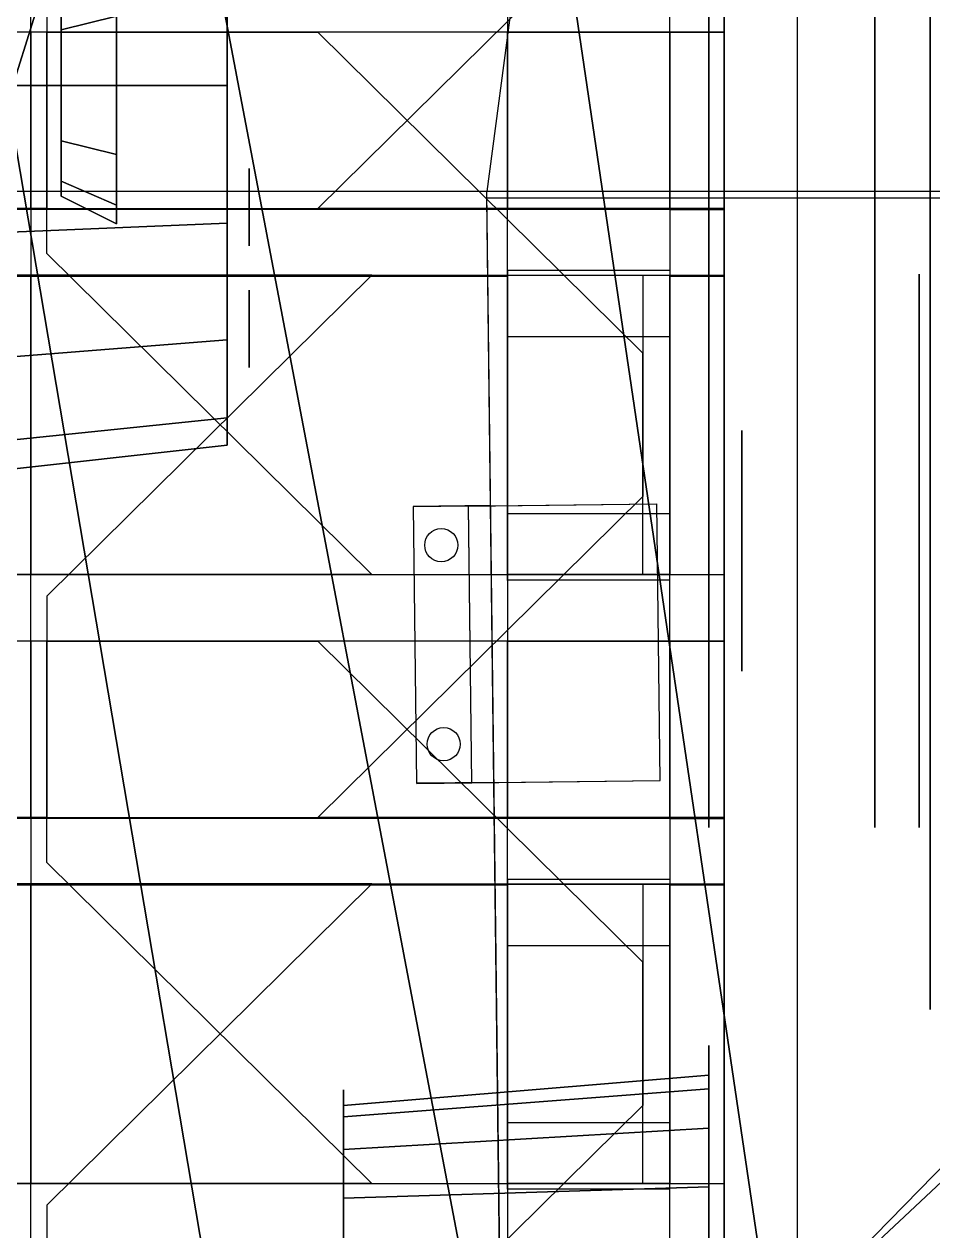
# Model space of a CAD drawing. Extents: x -54 to 215, y -235 to 116.
# Drawn here: x 93.07 to 101.28, y -52.04 to -41.14 of the extents above; entities that cross this region are included whole.
import ezdxf

# ---------------------------------------------------------------- set-up
doc = ezdxf.new("R2010")
doc.units = 0
doc.layers.get('0').update_dxf_attribs({"linetype": 'CONTINUOUS'})
for name, color, linetype in [('A', 7, 'CONTINUOUS'), ('G', 7, 'CONTINUOUS'), ('H', 7, 'CONTINUOUS')]:
    doc.layers.add(name, color=color, linetype=linetype)

# ---------------------------------------------------------------- blocks, each defined once
blk = doc.blocks.new('C')
at = {"color": 0}
for p, q in [((0.2, 2.5, 0.2), (-1.5, 2.5, 0.2)), ((0, 2.5), (-1.5, 2.5)), ((-1.5, 2.5), (-1.5, 0)), ((0, 2.5, -0.3), (0.7, 2.5, -0.3)), ((0, 2.5, -0.3), (0, 2.5)), ((0.2, 2.5, 0.2), (0.2, 0, 0.2)), ((0.7, 2.5, -0.1), (0.2, 2.5, -0.1)), ((0.2, 2.5, -0.1), (0.2, 2.5, 0.2)), ((0.2, 2.5, -0.1), (0.2, 0, -0.1)), ((0.7, 0, -0.3), (0.7, 2.5, -0.3)), ((0.2, 0, 0.2), (-1.5, 0, 0.2)), ((0, 0), (-1.5, 0)), ((0, 0, -0.3), (0, 0)), ((0, 0, -0.3), (0.7, 0, -0.3)), ((0.2, 0, -0.1), (0.2, 0, 0.2)), ((0.7, 0, -0.1), (0.2, 0, -0.1))]:
    blk.add_line(p, q, dxfattribs=at)
for centre in [(0.45, 2.149, -0.1), (0.45, 0.351, -0.1)]:
    blk.add_circle(centre, 0.15, dxfattribs=at)
at = {"color": 0, "invisible_edges": 15}
for points in [[(-1.5, 2.5, 0.2), (0.2, 2.5, 0.2), (0, 2.5), (-1.5, 2.5)], [(0.2, 2.5, 0.2), (-1.5, 2.5, 0.2), (-1.5, 0, 0.2), (0.2, 0, 0.2)], [(0.7, 2.5, -0.1), (0.7, 2.5, -0.3), (0, 2.5, -0.3), (0.2, 2.5, -0.1)], [(0, 2.5, -0.3), (0.2, 2.5, -0.1), (0.2, 2.5, 0.2), (0, 2.5)], [(0.2, 2.5, -0.1), (0.7, 2.5, -0.1), (0.7, 0, -0.1), (0.2, 0, -0.1)], [(0.2, 2.5, 0.2), (0.2, 2.5, -0.1), (0.2, 0, -0.1), (0.2, 0, 0.2)], [(-1.5, 0, 0.2), (0.2, 0, 0.2), (0, 0), (-1.5, 0)], [(0.7, 0, -0.1), (0.7, 0, -0.3), (0, 0, -0.3), (0.2, 0, -0.1)], [(0, 0, -0.3), (0.2, 0, -0.1), (0.2, 0, 0.2), (0, 0)]]:
    blk.add_3dface(points, dxfattribs=at)
blk = doc.blocks.new('M-1-01')
at = {"color": 0, "extrusion": (0, -0.199309, 0.979937)}
blk.add_line((-63.425, -47.037, 7.453), (-64.687, -56.64, 5.5), dxfattribs=at)
at = {"color": 0, "const_width": 5.5}
blk.add_lwpolyline([(-63.383, -98.64, 1), (2.117, -98.64, 1)], format="xyb", close=True, dxfattribs=at)
at = {"color": 0}
blk.add_arc((-30.633, -98.64, 6), 35.5, 0, 180, dxfattribs=at)
at = {"color": 0, "invisible_edges": 15}
for points in [[(-50.187, -47.038, 7.759), (-63.425, -47.037, 7.753), (-64.687, -56.7, 5.794), (-50.187, -56.7, 5.794)], [(-64.687, -56.64, 5.5), (-80.633, -56.64, 5.5), (-80.633, -62.94, 5.5), (-64.613, -62.747, 5.501)], [(-64.387, -81.572, 5.504), (-64.387, -81.572, 5.794), (-64.687, -56.7, 5.794), (-64.687, -56.64, 5.5)], [(-64.687, -56.7, 5.794), (-50.187, -56.7, 5.794), (-50.187, -67.82, 5.794), (-64.551, -67.993, 5.794)], [(-64.613, -62.747, 5.501), (-66.133, -62.94, 5.5), (-80.633, -62.94, 5.5)], [(-66.133, -62.94, 5.5), (-64.613, -62.747, 5.501), (-64.387, -81.572, 5.504), (-66.133, -81.572, 5.5)], [(-80.633, -98.64, 5.5), (-66.133, -98.64, 5.5), (-66.133, -62.94, 5.5), (-80.633, -62.94, 5.5)]]:
    blk.add_3dface(points, dxfattribs=at)
at = {"layer": 'A', "color": 0}
for p, q in [((-22.133, -56.64, 5.5), (-80.633, -56.64, 5.5)), ((-64.387, -81.572, 5.504), (-64.687, -56.64, 5.5)), ((-64.387, -81.572, 5.794), (-64.687, -56.7, 5.794))]:
    blk.add_line(p, q, dxfattribs=at)
at = {"layer": 'A', "color": 0, "extrusion": (0, -0.199309, 0.979937)}
blk.add_line((-50.187, -56.7, 5.794), (-64.687, -56.7, 5.794), dxfattribs=at)
at = {"layer": 'A', "color": 0, "invisible_edges": 15}
blk.add_3dface([(-80.633, -56.64, 5.5), (-22.133, -56.64, 5.5), (-22.133, -42.921, 8.29), (-80.633, -42.921, 8.29)], dxfattribs=at)
at = {"layer": 'A', "color": 0, "rotation": 180.691038976065}
blk.add_blockref('C', (-64.653, -59.479, 5.794), dxfattribs=at)
at = {"layer": 'A', "color": 0}
mesh = blk.add_polymesh((2, 30), dxfattribs=at)
for k, corner in enumerate([(4.867, -98.64), (4.659, -94.802), (4.037, -91.009), (3.008, -87.305), (1.586, -83.734), (-0.215, -80.338), (-2.372, -77.156), (-4.86, -74.227), (-7.651, -71.583), (-10.711, -69.257), (-14.005, -67.275), (-17.493, -65.661), (-21.136, -64.434), (-24.89, -63.608), (-28.711, -63.192), (-32.555, -63.192), (-36.376, -63.608), (-40.13, -64.434), (-43.773, -65.661), (-47.262, -67.275), (-50.555, -69.257), (-53.615, -71.583), (-56.406, -74.227), (-58.895, -77.156), (-61.052, -80.338), (-62.852, -83.734), (-64.275, -87.305), (-65.303, -91.009), (-65.925, -94.802), (-66.133, -98.64), (4.867, -98.64), (4.659, -94.802), (4.037, -91.009), (3.008, -87.305), (1.586, -83.734), (-0.215, -80.338), (-2.372, -77.156), (-4.86, -74.227), (-7.651, -71.583), (-10.711, -69.257), (-14.005, -67.275), (-17.493, -65.661), (-21.136, -64.434), (-24.89, -63.608), (-28.711, -63.192), (-32.555, -63.192), (-36.376, -63.608), (-40.13, -64.434), (-43.773, -65.661), (-47.262, -67.275), (-50.555, -69.257), (-53.615, -71.583), (-56.406, -74.227), (-58.895, -77.156), (-61.052, -80.338), (-62.852, -83.734), (-64.275, -87.305), (-65.303, -91.009), (-65.925, -94.802), (-66.133, -98.64)]):
    mesh.set_mesh_vertex(divmod(k, 30), corner)
blk = doc.blocks.new('M-1-07')
at = {"color": 0, "invisible_edges": 15}
blk.add_3dface([(-24, 66, 24), (-24, 8.524, 25.658), (-31.25, 4, 23.5), (-31.25, 67.5, 23.5)], dxfattribs=at)
at = {"layer": 'A', "color": 0}
blk.add_line((-31.25, 67.5, 23.5), (-31.25, 4, 23.5), dxfattribs=at)
at = {"layer": 'A', "color": 0, "invisible_edges": 15}
blk.add_3dface([(-31.25, 4, 23.5), (-46.75, 15, 1), (-40.25, 67, 8), (-31.25, 67.5, 23.5)], dxfattribs=at)
at = {"layer": 'A', "color": 0}
mesh = blk.add_polymesh((13, 3), dxfattribs=at)
for k, corner in enumerate([(-25.5, 65.5), (-26, 50.892), (-26.5, 36.285), (-31.073, 66.067), (-30.082, 50.064), (-29.09, 34.062), (-36.646, 66.634), (-34.061, 49.128), (-31.476, 31.622), (-40.496, 65.036), (-37.067, 47.009), (-33.639, 28.983), (-41.19, 59.476), (-38.377, 42.821), (-35.563, 26.166), (-41.885, 53.917), (-39.559, 38.554), (-37.232, 23.192), (-42.58, 48.357), (-40.608, 34.221), (-38.635, 20.084), (-43.275, 42.798), (-41.518, 29.832), (-39.76, 16.866), (-43.97, 37.238), (-42.285, 25.4), (-40.599, 13.562), (-44.665, 31.679), (-42.906, 20.938), (-41.146, 10.198), (-45.36, 26.119), (-43.378, 16.459), (-41.396, 6.799), (-46.055, 20.56), (-43.701, 11.975), (-41.347, 3.391), (-46.75, 15), (-43.875, 7.5), (-41, 0)]):
    mesh.set_mesh_vertex(divmod(k, 3), corner)
mesh = blk.add_polymesh((2, 11), dxfattribs=at)
for k, corner in enumerate([(41, 0), (38.993, 12.67), (33.17, 24.099), (24.099, 33.17), (12.67, 38.993), (0, 41), (-12.67, 38.993), (-24.099, 33.17), (-33.17, 24.099), (-38.993, 12.67), (-41, 0), (30, 0), (28.532, 9.271), (24.271, 17.634), (17.634, 24.271), (9.271, 28.532), (0, 30), (-9.271, 28.532), (-17.634, 24.271), (-24.271, 17.634), (-28.532, 9.271), (-30, 0)]):
    mesh.set_mesh_vertex(divmod(k, 11), corner)
mesh = blk.add_polymesh((2, 7), dxfattribs=at)
for k, corner in enumerate([(-26.5, 36.285), (-31.476, 31.622), (-35.563, 26.166), (-38.635, 20.084), (-40.599, 13.562), (-41.396, 6.799), (-41, 0), (-26.5, 31.285), (-30.733, 27.138), (-34.325, 22.424), (-37.199, 17.241), (-39.296, 11.698), (-40.572, 5.911), (-41, 0)]):
    mesh.set_mesh_vertex(divmod(k, 7), corner)
blk = doc.blocks.new('M-1-052')
at = {"color": 0, "extrusion": (-1, 0, -1.60787e-16)}
for p, q in [((0, 14.6, 1.9), (0, 1.625, 1.9)), ((0, 14.6, -1.9), (0, 1.625, -1.9)), ((0, 7.6, 1), (0, 12.984, 1)), ((0, 7.6, -1), (0, 12.984, -1)), ((0, 7.4, -0.8), (0, 7.4, 0.8))]:
    blk.add_line(p, q, dxfattribs=at)
at = {"color": 0, "extrusion": (-1, 0, -1.60787e-16), "const_width": 1.3}
blk.add_lwpolyline([(-1.85, 0, 1), (1.85, 0, 1)], format="xyb", close=True, dxfattribs=at)
at = {"color": 0, "extrusion": (-1, 0, -1.60787e-16)}
blk.add_lwpolyline([(-1.2, 0, 1), (1.2, 0, 1)], format="xyb", close=True, dxfattribs=at)
blk.add_lwpolyline([(-0.52, -0.3), (0, -0.6), (0.52, -0.3), (0.52, 0.3), (0, 0.6), (-0.52, 0.3)], close=True, dxfattribs=at)
blk.add_circle((0, 0, 1.5), 2.5, dxfattribs=at)
for centre, radius, start, end in [((-14.6, 0), 1.9, 90, 270), ((-14.6, 0), 1.9, 31.7569, 90), ((-14.6, 0), 1.9, 270, 328.2431), ((-14.6, 0), 1.9, 328.2431, 31.7569), ((-7.6, -0.8), 0.2, 270, 360), ((-7.6, 0.8), 0.2, 0, 90), ((0, 0), 2.5, 229.4642, 130.5358)]:
    blk.add_arc(centre, radius, start, end, dxfattribs=at)
at = {"color": 0, "invisible_edges": 15}
for points in [[(-0.1, 0, 0.6), (-0.1, 0, -0.6), (-0.1, 0.52, -0.3), (-0.1, 0.52, 0.3)], [(-0.1, 0, 0.6), (-0.1, 0, -0.6), (-0.1, -0.52, -0.3), (-0.1, -0.52, 0.3)]]:
    blk.add_3dface(points, dxfattribs=at)
at = {"layer": 'A', "color": 0, "extrusion": (-1, 0, -1.60787e-16), "const_width": 0.1}
blk.add_lwpolyline([(-16.45, 0, 1), (-12.75, 0, 1)], format="xyb", close=True, dxfattribs=at)
at = {"layer": 'A', "color": 0, "extrusion": (-1, 0, -1.60787e-16)}
blk.add_circle((-14.6, 0, -3.3), 1.5, dxfattribs=at)
at = {"color": 0}
mesh = blk.add_polymesh((2, 7), dxfattribs=at)
for k, corner in enumerate([(-0.3, 0.52), (-0.3, 0.52), (-0.3, 0.52), (-0.3, 0.52), (-0.3, 0.52), (-0.3, 0.52), (-0.3, 0.52), (-0.3, 1.039), (-0.3, 1.128), (-0.3, 1.182), (-0.3, 1.2), (-0.3, 1.182), (-0.3, 1.128), (-0.3, 1.039)]):
    mesh.set_mesh_vertex(divmod(k, 7), corner)
mesh = blk.add_polymesh((2, 7), dxfattribs=at)
for k, corner in enumerate([(-0.3, 0.52), (-0.3, 0.433), (-0.3, 0.346), (-0.3, 0.26), (-0.3, 0.173), (-0.3, 0.087), (-0.3, 0), (-0.3, 1.039), (-0.3, 0.919), (-0.3, 0.771), (-0.3, 0.6), (-0.3, 0.41), (-0.3, 0.208), (-0.3, 0)]):
    mesh.set_mesh_vertex(divmod(k, 7), corner)
mesh = blk.add_polymesh((2, 7), dxfattribs=at)
for k, corner in enumerate([(-0.3, 0), (-0.3, 0.087), (-0.3, 0.173), (-0.3, 0.26), (-0.3, 0.346), (-0.3, 0.433), (-0.3, 0.52), (-0.3, 0), (-0.3, 0.208), (-0.3, 0.41), (-0.3, 0.6), (-0.3, 0.771), (-0.3, 0.919), (-0.3, 1.039)]):
    mesh.set_mesh_vertex(divmod(k, 7), corner)
mesh = blk.add_polymesh((2, 7), dxfattribs=at)
for k, corner in enumerate([(-0.3, 0), (-0.3, -0.087), (-0.3, -0.173), (-0.3, -0.26), (-0.3, -0.346), (-0.3, -0.433), (-0.3, -0.52), (-0.3, 0), (-0.3, -0.208), (-0.3, -0.41), (-0.3, -0.6), (-0.3, -0.771), (-0.3, -0.919), (-0.3, -1.039)]):
    mesh.set_mesh_vertex(divmod(k, 7), corner)
mesh = blk.add_polymesh((2, 7), dxfattribs=at)
for k, corner in enumerate([(-0.3, -0.52), (-0.3, -0.433), (-0.3, -0.346), (-0.3, -0.26), (-0.3, -0.173), (-0.3, -0.087), (-0.3, 0), (-0.3, -1.039), (-0.3, -0.919), (-0.3, -0.771), (-0.3, -0.6), (-0.3, -0.41), (-0.3, -0.208), (-0.3, 0)]):
    mesh.set_mesh_vertex(divmod(k, 7), corner)
mesh = blk.add_polymesh((2, 7), dxfattribs=at)
for k, corner in enumerate([(-0.3, -0.52), (-0.3, -0.52), (-0.3, -0.52), (-0.3, -0.52), (-0.3, -0.52), (-0.3, -0.52), (-0.3, -0.52), (-0.3, -1.039), (-0.3, -1.128), (-0.3, -1.182), (-0.3, -1.2), (-0.3, -1.182), (-0.3, -1.128), (-0.3, -1.039)]):
    mesh.set_mesh_vertex(divmod(k, 7), corner)
at = {"layer": 'A', "color": 0}
mesh = blk.add_polymesh((2, 16), dxfattribs=dict(at, n_close=True))
for k, corner in enumerate([(3.3, 13.1), (3.3, 13.214), (3.3, 13.539), (3.3, 14.026), (3.3, 14.6), (3.3, 15.174), (3.3, 15.661), (3.3, 15.986), (3.3, 16.1), (3.3, 15.986), (3.3, 15.661), (3.3, 15.174), (3.3, 14.6), (3.3, 14.026), (3.3, 13.539), (3.3, 13.214), (0, 12.8), (0, 12.937), (0, 13.327), (0, 13.911), (0, 14.6), (0, 15.289), (0, 15.873), (0, 16.263), (0, 16.4), (0, 16.263), (0, 15.873), (0, 15.289), (0, 14.6), (0, 13.911), (0, 13.327), (0, 12.937)]):
    mesh.set_mesh_vertex(divmod(k, 16), corner)
mesh = blk.add_polymesh((2, 4), dxfattribs=at)
for k, corner in enumerate([(-1.5, 12.984), (-1.5, 13.409), (-1.5, 13.968), (-1.5, 14.6), (-1.5, 7.6), (-1.5, 7.6), (-1.5, 7.6), (-1.5, 7.6)]):
    mesh.set_mesh_vertex(divmod(k, 4), corner)
mesh = blk.add_polymesh((2, 4), dxfattribs=at)
for k, corner in enumerate([(-1.5, 12.984), (-1.5, 13.409), (-1.5, 13.968), (-1.5, 14.6), (-1.5, 7.6), (-1.5, 7.6), (-1.5, 7.6), (-1.5, 7.6)]):
    mesh.set_mesh_vertex(divmod(k, 4), corner)
mesh = blk.add_polymesh((2, 4), dxfattribs=at)
for k, corner in enumerate([(0, 12.984), (0, 13.409), (0, 13.968), (0, 14.6), (0, 7.6), (0, 7.6), (0, 7.6), (0, 7.6)]):
    mesh.set_mesh_vertex(divmod(k, 4), corner)
mesh = blk.add_polymesh((2, 4), dxfattribs=at)
for k, corner in enumerate([(0, 12.984), (0, 13.409), (0, 13.968), (0, 14.6), (0, 7.6), (0, 7.6), (0, 7.6), (0, 7.6)]):
    mesh.set_mesh_vertex(divmod(k, 4), corner)
mesh = blk.add_polymesh((2, 19), dxfattribs=at)
for k, corner in enumerate([(-1.5, 7.6), (-1.5, 7.6), (-1.5, 7.6), (-1.5, 7.6), (-1.5, 7.6), (-1.5, 7.422), (-1.5, 7.4), (-1.5, 7.4), (-1.5, 7.4), (-1.5, 7.4), (-1.5, 7.4), (-1.5, 7.4), (-1.5, 7.4), (-1.5, 7.422), (-1.5, 7.6), (-1.5, 7.6), (-1.5, 7.6), (-1.5, 7.6), (-1.5, 7.6), (-1.5, 1.625), (-1.5, 1.799), (-1.5, 1.957), (-1.5, 2.097), (-1.5, 2.218), (-1.5, 2.318), (-1.5, 2.397), (-1.5, 2.454), (-1.5, 2.489), (-1.5, 2.5), (-1.5, 2.489), (-1.5, 2.454), (-1.5, 2.397), (-1.5, 2.318), (-1.5, 2.218), (-1.5, 2.097), (-1.5, 1.957), (-1.5, 1.799), (-1.5, 1.625)]):
    mesh.set_mesh_vertex(divmod(k, 19), corner)
mesh = blk.add_polymesh((2, 19), dxfattribs=at)
for k, corner in enumerate([(0, 7.6), (0, 7.6), (0, 7.6), (0, 7.6), (0, 7.6), (0, 7.422), (0, 7.4), (0, 7.4), (0, 7.4), (0, 7.4), (0, 7.4), (0, 7.4), (0, 7.4), (0, 7.422), (0, 7.6), (0, 7.6), (0, 7.6), (0, 7.6), (0, 7.6), (0, 1.625), (0, 1.799), (0, 1.957), (0, 2.097), (0, 2.218), (0, 2.318), (0, 2.397), (0, 2.454), (0, 2.489), (0, 2.5), (0, 2.489), (0, 2.454), (0, 2.397), (0, 2.318), (0, 2.218), (0, 2.097), (0, 1.957), (0, 1.799), (0, 1.625)]):
    mesh.set_mesh_vertex(divmod(k, 19), corner)
blk = doc.blocks.new('M-1-06')
at = {"color": 0}
for p, q in [((-7.98, 7.464), (-4.23, 7.464)), ((-7.48, 7.464, 1.4), (-7.98, 7.464, 1.4)), ((-7.98, 2.564, 1.4), (-7.98, 7.464, 1.4)), ((-7.98, 7.464, 1.4), (-7.98, 7.464)), ((-7.98, 2.564), (-7.98, 7.464)), ((-7.48, 7.464, 0.7), (-7.48, 2.564, 0.7)), ((-5.98, 7.464, 0.7), (-7.48, 7.464, 0.7)), ((-7.23, 4.564), (-4.23, 7.464)), ((-5.98, 2.564, 0.7), (-5.98, 7.464, 0.7)), ((-5.98, 7.464, 1.4), (5.02, 7.464, 1.4)), ((-1.73, 7.464), (-4.23, 7.464)), ((-1.73, 5.464), (-1.73, 7.464)), ((-1.73, 7.464), (-0.83, 7.464)), ((-1.58, 7.464, 1.4), (-1.58, 2.564, 1.4)), ((-4.73, 2.564), (-1.73, 5.464)), ((-5.98, 5.314, 0.7), (-7.48, 5.314, 0.7)), ((-7.48, 5.314, 1.2), (-7.48, 4.714, 1.2)), ((-5.98, 5.314, 1.2), (-5.98, 4.714, 1.2)), ((-5.98, 4.714, 0.7), (-7.48, 4.714, 0.7)), ((-7.23, 2.564), (-7.23, 4.564)), ((-7.23, 2.564), (-7.98, 2.564)), ((-7.48, 2.564, 1.4), (-7.98, 2.564, 1.4)), ((-7.98, 2.564), (-7.98, 2.564, 1.4)), ((-7.48, 2.564, 0.7), (-5.98, 2.564, 0.7)), ((-4.73, 2.564), (-7.23, 2.564)), ((5.02, 2.564, 1.4), (-5.98, 2.564, 1.4)), ((-4.73, 2.564), (-0.83, 2.564))]:
    blk.add_line(p, q, dxfattribs=at)
at = {"color": 0, "extrusion": (-1, 1.22406e-16, -1.83664e-16)}
for centre in [(-6.764, 0.7, 7.98), (-3.264, 0.7, 7.98)]:
    blk.add_circle(centre, 0.65, dxfattribs=at)
at = {"color": 0, "extrusion": (-1, -1.22406e-16, -1.83664e-16)}
blk.add_arc((-7.464, 0.7, 7.98), 0.3, 90, 270, dxfattribs=at)
at = {"color": 0, "extrusion": (-1, 1.22406e-16, -1.83664e-16)}
for centre, radius, start, end in [((-6.764, 0.7, 5.98), 0.65, 0, 180), ((-3.264, 0.7, 5.98), 0.65, 0, 180), ((-2.564, 0.7, 7.98), 0.3, 270, 90)]:
    blk.add_arc(centre, radius, start, end, dxfattribs=at)
at = {"color": 0}
for points, invisible_edges in [([(-1.03, 7.464), (-7.98, 7.464), (-7.98, 2.564), (-1.03, 2.564)], 15), ([(-7.98, 7.464, 0.7), (-7.98, 7.464), (-0.83, 7.464), (-0.83, 7.464, 0.7)], 15), ([(-7.98, 2.564), (-7.98, 2.564, 1.4), (-7.98, 7.464, 1.4), (-7.98, 7.464)], 13), ([(-7.98, 7.464, 0.7), (-7.98, 7.464, 1.4), (-7.48, 7.464, 1.4), (-7.48, 7.464, 0.7)], 15), ([(-7.48, 7.464, 1.4), (-7.48, 2.564, 1.4), (-7.98, 2.564, 1.4), (-7.98, 7.464, 1.4)], 15), ([(-0.83, 7.464, 0.7), (-0.83, 7.464), (-7.98, 7.464), (-7.98, 7.464, 0.7)], 15), ([(-7.48, 2.564, 0.7), (-5.98, 2.564, 0.7), (-5.98, 7.464, 0.7), (-7.48, 7.464, 0.7)], 15), ([(-7.23, 2.564, -0.6), (-4.73, 2.564, -0.6), (-4.23, 7.464, -0.6), (-7.23, 4.564, -0.6)], 15), ([(5.02, 7.464, 0.7), (5.02, 7.464, 1.4), (-5.98, 7.464, 1.4), (-5.98, 7.464, 0.7)], 15), ([(5.02, 7.464, 1.4), (5.02, 2.564, 1.4), (-5.98, 2.564, 1.4), (-5.98, 7.464, 1.4)], 15), ([(-1.73, 7.464, -0.6), (-4.23, 7.464, -0.6), (-4.73, 2.564, -0.6), (-1.73, 5.464, -0.6)], 15), ([(-5.98, 5.314, 1.2), (-5.98, 4.714, 1.2), (-7.48, 4.714, 1.2), (-7.48, 5.314, 1.2)], 15), ([(-7.98, 2.564, 0.7), (-7.98, 2.564), (-0.83, 2.564), (-0.83, 2.564, 0.7)], 15), ([(-7.98, 2.564, 0.7), (-7.98, 2.564, 1.4), (-7.48, 2.564, 1.4), (-7.48, 2.564, 0.7)], 15), ([(-0.83, 2.564, 0.7), (-0.83, 2.564), (-7.98, 2.564), (-7.98, 2.564, 0.7)], 15), ([(5.02, 2.564, 0.7), (5.02, 2.564, 1.4), (-5.98, 2.564, 1.4), (-5.98, 2.564, 0.7)], 15)]:
    blk.add_3dface(points, dxfattribs=dict(at, invisible_edges=invisible_edges))
mesh = blk.add_polymesh((2, 7), dxfattribs=at)
for k, corner in enumerate([(-7.98, 7.464), (-7.98, 7.464), (-7.98, 7.464), (-7.98, 7.464), (-7.98, 7.464), (-7.98, 7.464), (-7.98, 7.464), (-7.98, 7.464), (-7.98, 7.614), (-7.98, 7.724), (-7.98, 7.764), (-7.98, 7.724), (-7.98, 7.614), (-7.98, 7.464)]):
    mesh.set_mesh_vertex(divmod(k, 7), corner)
mesh = blk.add_polymesh((2, 7), dxfattribs=at)
for k, corner in enumerate([(-7.98, 2.564), (-7.98, 2.564), (-7.98, 2.564), (-7.98, 2.564), (-7.98, 2.564), (-7.98, 2.564), (-7.98, 2.564), (-7.98, 2.564), (-7.98, 2.414), (-7.98, 2.305), (-7.98, 2.264), (-7.98, 2.305), (-7.98, 2.414), (-7.98, 2.564)]):
    mesh.set_mesh_vertex(divmod(k, 7), corner)
blk = doc.blocks.new('M-1-061')
at = {"color": 0, "extrusion": (3.21571e-16, -0.006109, -0.999981), "rotation": 180}
for p in [(-59.66, 152.483, -3.233), (-59.66, 146.983, -3.233), (-59.66, 141.483, -3.233)]:
    blk.add_blockref('M-1-06', p, dxfattribs=at)
at = {"color": 0}
for p in [(59.66, 139.166, -36.27), (59.66, 133.666, -36.27), (59.66, 128.166, -36.27)]:
    blk.add_blockref('M-1-06', p, dxfattribs=at)
blk = doc.blocks.new('M-1-05')
at = {"color": 0, "extrusion": (-1, 0, -1.83664e-16)}
for p, q in [((-59.8, 143.05, -7.2), (-59.8, 149.25, -7.2)), ((-59.8, 143.05, -0.2), (-59.8, 149.25, -0.2)), ((-59.8, 142.65, -6.8), (-59.8, 142.65, -0.6))]:
    blk.add_line(p, q, dxfattribs=at)
for centre, radius in [((-146.15, -3.7, 66.15), 2.2), ((-141.945, -19.8, 59.9), 2.5)]:
    blk.add_circle(centre, radius, dxfattribs=at)
at = {"color": 0, "extrusion": (-1, 4.26112e-33, -1.83664e-16)}
blk.add_circle((-145.05, -5.605, 65.95), 0.35, dxfattribs=at)
at = {"color": 0, "extrusion": (-1, 7.60742e-33, -1.83664e-16)}
blk.add_circle((-145.05, -1.795, 65.95), 0.35, dxfattribs=at)
at = {"color": 0, "extrusion": (-1, -6.65518e-49, -1.83664e-16)}
blk.add_circle((-143.95, -3.7, 65.95), 0.35, dxfattribs=at)
at = {"color": 0, "extrusion": (-1, 0, -1.83664e-16)}
for centre, start, end in [((-143.05, -6.8, 59.8), 270, 0), ((-143.05, -0.6, 59.8), 0, 90)]:
    blk.add_arc(centre, 0.4, start, end, dxfattribs=at)
at = {"color": 0, "invisible_edges": 15}
for points in [[(-59.8, 149.903, -24.1), (-59.8, 149.903, -15.7), (-59.8, 137.803, -15.7), (-59.8, 137.803, -24.1)], [(-59.8, 143.05, -0.2), (-59.8, 143.05, -7.2), (-59.8, 149.25, -7.2), (-59.8, 149.25, -0.2)], [(-60, 146.206, -15.825), (-60, 146.206, -16.175), (-60, 145.903, -16.35), (-60, 145.903, -15.65)], [(-60, 146.206, -23.975), (-60, 146.206, -23.625), (-60, 145.903, -23.45), (-60, 145.903, -24.15)], [(-60, 145.6, -15.825), (-60, 145.6, -16.175), (-60, 145.903, -16.35), (-60, 145.903, -15.65)], [(-60, 145.6, -23.975), (-60, 145.6, -23.625), (-60, 145.903, -23.45), (-60, 145.903, -24.15)], [(-60, 143.175, -0.597), (-60, 143.525, -0.597), (-60, 143.7, -0.9), (-60, 143, -0.9)], [(-60, 143.175, -1.203), (-60, 143.525, -1.203), (-60, 143.7, -0.9), (-60, 143, -0.9)], [(-60, 143.653, -6.675), (-60, 143.653, -6.325), (-60, 143.35, -6.15), (-60, 143.35, -6.85)], [(-60, 143.047, -6.675), (-60, 143.047, -6.325), (-60, 143.35, -6.15), (-60, 143.35, -6.85)], [(-60, 142.106, -15.825), (-60, 142.106, -16.175), (-60, 141.803, -16.35), (-60, 141.803, -15.65)], [(-60, 142.106, -23.975), (-60, 142.106, -23.625), (-60, 141.803, -23.45), (-60, 141.803, -24.15)], [(-60, 141.5, -15.825), (-60, 141.5, -16.175), (-60, 141.803, -16.35), (-60, 141.803, -15.65)], [(-60, 141.5, -23.975), (-60, 141.5, -23.625), (-60, 141.803, -23.45), (-60, 141.803, -24.15)], [(-60, 138.806, -15.825), (-60, 138.806, -16.175), (-60, 138.503, -16.35), (-60, 138.503, -15.65)], [(-60, 138.806, -23.975), (-60, 138.806, -23.625), (-60, 138.503, -23.45), (-60, 138.503, -24.15)], [(-60, 138.806, -19.916), (-60, 138.806, -20.266), (-60, 138.503, -20.441), (-60, 138.503, -19.741)], [(-60, 138.2, -15.825), (-60, 138.2, -16.175), (-60, 138.503, -16.35), (-60, 138.503, -15.65)], [(-60, 138.2, -23.975), (-60, 138.2, -23.625), (-60, 138.503, -23.45), (-60, 138.503, -24.15)], [(-60, 138.2, -19.916), (-60, 138.2, -20.266), (-60, 138.503, -20.441), (-60, 138.503, -19.741)]]:
    blk.add_3dface(points, dxfattribs=at)
at = {"layer": 'G', "color": 0, "extrusion": (-1, 0, -1.83664e-16)}
blk.add_circle((-146.15, -3.7, 67.65), 1, dxfattribs=at)
at = {"color": 0, "xscale": -0.9784946237000001}
blk.add_blockref('M-1-061', (-11.093, 0), dxfattribs=at)
at = {"layer": 'H', "color": 0, "extrusion": (1.72079e-17, 0.422618, 0.906308), "xscale": -1, "rotation": 180}
for p in [(61.8, -137.014, 42.044), (61.8, -119.25, 33.76)]:
    blk.add_blockref('M-1-052', p, dxfattribs=at)
at = {"color": 0}
mesh = blk.add_polymesh((2, 4), dxfattribs=at)
for k, corner in enumerate([(-59.8, 149.903), (-59.8, 149.849), (-59.8, 149.703), (-59.8, 149.503), (-59.8, 137.803), (-59.8, 137.857), (-59.8, 138.003), (-59.8, 138.203)]):
    mesh.set_mesh_vertex(divmod(k, 4), corner)
mesh = blk.add_polymesh((2, 4), dxfattribs=at)
for k, corner in enumerate([(-59.8, 149.903), (-59.8, 149.849), (-59.8, 149.703), (-59.8, 149.503), (-59.8, 137.803), (-59.8, 137.857), (-59.8, 138.003), (-59.8, 138.203)]):
    mesh.set_mesh_vertex(divmod(k, 4), corner)
mesh = blk.add_polymesh((2, 16), dxfattribs=dict(at, n_close=True))
for k, corner in enumerate([(-68.4, 149.65), (-68.4, 149.384), (-68.4, 148.625), (-68.4, 147.489), (-68.4, 146.15), (-68.4, 144.811), (-68.4, 143.675), (-68.4, 142.916), (-68.4, 142.65), (-68.4, 142.916), (-68.4, 143.675), (-68.4, 144.811), (-68.4, 146.15), (-68.4, 147.489), (-68.4, 148.625), (-68.4, 149.384), (-66.15, 149.4), (-66.15, 149.153), (-66.15, 148.448), (-66.15, 147.394), (-66.15, 146.15), (-66.15, 144.906), (-66.15, 143.852), (-66.15, 143.147), (-66.15, 142.9), (-66.15, 143.147), (-66.15, 143.852), (-66.15, 144.906), (-66.15, 146.15), (-66.15, 147.394), (-66.15, 148.448), (-66.15, 149.153)]):
    mesh.set_mesh_vertex(divmod(k, 16), corner)
mesh = blk.add_polymesh((13, 11), dxfattribs=at)
for k, corner in enumerate([(-66.15, 147.775), (-66.15, 147.655), (-66.15, 147.535), (-66.15, 147.408), (-66.15, 147.174), (-66.15, 146.975), (-66.15, 146.9), (-66.15, 146.983), (-66.15, 147.015), (-66.15, 146.895), (-66.15, 146.775), (-66.15, 147.651), (-66.15, 147.535), (-66.15, 147.421), (-66.15, 147.303), (-66.15, 147.082), (-66.15, 146.895), (-66.15, 146.83), (-66.15, 146.919), (-66.15, 146.957), (-66.15, 146.843), (-66.15, 146.727), (-66.15, 147.524), (-66.15, 147.415), (-66.15, 147.31), (-66.15, 147.201), (-66.15, 146.995), (-66.15, 146.823), (-66.15, 146.766), (-66.15, 146.854), (-66.15, 146.892), (-66.15, 146.787), (-66.15, 146.678), (-66.15, 147.394), (-66.15, 147.295), (-66.15, 147.199), (-66.15, 147.101), (-66.15, 146.914), (-66.15, 146.758), (-66.15, 146.706), (-66.15, 146.787), (-66.15, 146.823), (-66.15, 146.727), (-66.15, 146.628), (-66.15, 147.262), (-66.15, 147.174), (-66.15, 147.09), (-66.15, 147.002), (-66.15, 146.836), (-66.15, 146.697), (-66.15, 146.65), (-66.15, 146.72), (-66.15, 146.749), (-66.15, 146.665), (-66.15, 146.578), (-66.15, 147.127), (-66.15, 147.053), (-66.15, 146.98), (-66.15, 146.903), (-66.15, 146.76), (-66.15, 146.639), (-66.15, 146.596), (-66.15, 146.651), (-66.15, 146.673), (-66.15, 146.6), (-66.15, 146.526), (-66.15, 146.991), (-66.15, 146.931), (-66.15, 146.869), (-66.15, 146.804), (-66.15, 146.684), (-66.15, 146.582), (-66.15, 146.542), (-66.15, 146.582), (-66.15, 146.595), (-66.15, 146.534), (-66.15, 146.474), (-66.15, 146.853), (-66.15, 146.807), (-66.15, 146.757), (-66.15, 146.703), (-66.15, 146.607), (-66.15, 146.524), (-66.15, 146.488), (-66.15, 146.511), (-66.15, 146.517), (-66.15, 146.467), (-66.15, 146.421), (-66.15, 146.714), (-66.15, 146.681), (-66.15, 146.643), (-66.15, 146.6), (-66.15, 146.528), (-66.15, 146.463), (-66.15, 146.43), (-66.15, 146.44), (-66.15, 146.438), (-66.15, 146.401), (-66.15, 146.367), (-66.15, 146.574), (-66.15, 146.553), (-66.15, 146.526), (-66.15, 146.494), (-66.15, 146.443), (-66.15, 146.397), (-66.15, 146.37), (-66.15, 146.368), (-66.15, 146.362), (-66.15, 146.335), (-66.15, 146.313), (-66.15, 146.433), (-66.15, 146.422), (-66.15, 146.405), (-66.15, 146.384), (-66.15, 146.353), (-66.15, 146.324), (-66.15, 146.303), (-66.15, 146.296), (-66.15, 146.287), (-66.15, 146.271), (-66.15, 146.259), (-66.15, 146.292), (-66.15, 146.288), (-66.15, 146.28), (-66.15, 146.27), (-66.15, 146.256), (-66.15, 146.242), (-66.15, 146.231), (-66.15, 146.223), (-66.15, 146.216), (-66.15, 146.209), (-66.15, 146.205), (-66.15, 146.15), (-66.15, 146.15), (-66.15, 146.15), (-66.15, 146.15), (-66.15, 146.15), (-66.15, 146.15), (-66.15, 146.15), (-66.15, 146.15), (-66.15, 146.15), (-66.15, 146.15), (-66.15, 146.15)]):
    mesh.set_mesh_vertex(divmod(k, 11), corner)
mesh = blk.add_polymesh((13, 11), dxfattribs=at)
for k, corner in enumerate([(-66.15, 147.775), (-66.15, 147.655), (-66.15, 147.535), (-66.15, 147.408), (-66.15, 147.174), (-66.15, 146.975), (-66.15, 146.9), (-66.15, 146.983), (-66.15, 147.015), (-66.15, 146.895), (-66.15, 146.775), (-66.15, 147.651), (-66.15, 147.535), (-66.15, 147.421), (-66.15, 147.303), (-66.15, 147.082), (-66.15, 146.895), (-66.15, 146.83), (-66.15, 146.919), (-66.15, 146.957), (-66.15, 146.843), (-66.15, 146.727), (-66.15, 147.524), (-66.15, 147.415), (-66.15, 147.31), (-66.15, 147.201), (-66.15, 146.995), (-66.15, 146.823), (-66.15, 146.766), (-66.15, 146.854), (-66.15, 146.892), (-66.15, 146.787), (-66.15, 146.678), (-66.15, 147.394), (-66.15, 147.295), (-66.15, 147.199), (-66.15, 147.101), (-66.15, 146.914), (-66.15, 146.758), (-66.15, 146.706), (-66.15, 146.787), (-66.15, 146.823), (-66.15, 146.727), (-66.15, 146.628), (-66.15, 147.262), (-66.15, 147.174), (-66.15, 147.09), (-66.15, 147.002), (-66.15, 146.836), (-66.15, 146.697), (-66.15, 146.65), (-66.15, 146.72), (-66.15, 146.749), (-66.15, 146.665), (-66.15, 146.578), (-66.15, 147.127), (-66.15, 147.053), (-66.15, 146.98), (-66.15, 146.903), (-66.15, 146.76), (-66.15, 146.639), (-66.15, 146.596), (-66.15, 146.651), (-66.15, 146.673), (-66.15, 146.6), (-66.15, 146.526), (-66.15, 146.991), (-66.15, 146.931), (-66.15, 146.869), (-66.15, 146.804), (-66.15, 146.684), (-66.15, 146.582), (-66.15, 146.542), (-66.15, 146.582), (-66.15, 146.595), (-66.15, 146.534), (-66.15, 146.474), (-66.15, 146.853), (-66.15, 146.807), (-66.15, 146.757), (-66.15, 146.703), (-66.15, 146.607), (-66.15, 146.524), (-66.15, 146.488), (-66.15, 146.511), (-66.15, 146.517), (-66.15, 146.467), (-66.15, 146.421), (-66.15, 146.714), (-66.15, 146.681), (-66.15, 146.643), (-66.15, 146.6), (-66.15, 146.528), (-66.15, 146.463), (-66.15, 146.43), (-66.15, 146.44), (-66.15, 146.438), (-66.15, 146.401), (-66.15, 146.367), (-66.15, 146.574), (-66.15, 146.553), (-66.15, 146.526), (-66.15, 146.494), (-66.15, 146.443), (-66.15, 146.397), (-66.15, 146.37), (-66.15, 146.368), (-66.15, 146.362), (-66.15, 146.335), (-66.15, 146.313), (-66.15, 146.433), (-66.15, 146.422), (-66.15, 146.405), (-66.15, 146.384), (-66.15, 146.353), (-66.15, 146.324), (-66.15, 146.303), (-66.15, 146.296), (-66.15, 146.287), (-66.15, 146.271), (-66.15, 146.259), (-66.15, 146.292), (-66.15, 146.288), (-66.15, 146.28), (-66.15, 146.27), (-66.15, 146.256), (-66.15, 146.242), (-66.15, 146.231), (-66.15, 146.223), (-66.15, 146.216), (-66.15, 146.209), (-66.15, 146.205), (-66.15, 146.15), (-66.15, 146.15), (-66.15, 146.15), (-66.15, 146.15), (-66.15, 146.15), (-66.15, 146.15), (-66.15, 146.15), (-66.15, 146.15), (-66.15, 146.15), (-66.15, 146.15), (-66.15, 146.15)]):
    mesh.set_mesh_vertex(divmod(k, 11), corner)
mesh = blk.add_polymesh((13, 11), dxfattribs=at)
for k, corner in enumerate([(-66.15, 144.525), (-66.15, 144.645), (-66.15, 144.765), (-66.15, 144.892), (-66.15, 145.126), (-66.15, 145.325), (-66.15, 145.4), (-66.15, 145.317), (-66.15, 145.285), (-66.15, 145.405), (-66.15, 145.525), (-66.15, 144.649), (-66.15, 144.765), (-66.15, 144.879), (-66.15, 144.997), (-66.15, 145.218), (-66.15, 145.405), (-66.15, 145.47), (-66.15, 145.381), (-66.15, 145.343), (-66.15, 145.457), (-66.15, 145.573), (-66.15, 144.776), (-66.15, 144.885), (-66.15, 144.99), (-66.15, 145.099), (-66.15, 145.305), (-66.15, 145.477), (-66.15, 145.534), (-66.15, 145.446), (-66.15, 145.408), (-66.15, 145.513), (-66.15, 145.622), (-66.15, 144.906), (-66.15, 145.005), (-66.15, 145.101), (-66.15, 145.199), (-66.15, 145.386), (-66.15, 145.542), (-66.15, 145.594), (-66.15, 145.513), (-66.15, 145.477), (-66.15, 145.573), (-66.15, 145.672), (-66.15, 145.038), (-66.15, 145.126), (-66.15, 145.21), (-66.15, 145.298), (-66.15, 145.464), (-66.15, 145.603), (-66.15, 145.65), (-66.15, 145.58), (-66.15, 145.551), (-66.15, 145.635), (-66.15, 145.722), (-66.15, 145.173), (-66.15, 145.247), (-66.15, 145.32), (-66.15, 145.397), (-66.15, 145.54), (-66.15, 145.661), (-66.15, 145.704), (-66.15, 145.649), (-66.15, 145.627), (-66.15, 145.7), (-66.15, 145.774), (-66.15, 145.309), (-66.15, 145.369), (-66.15, 145.431), (-66.15, 145.496), (-66.15, 145.616), (-66.15, 145.718), (-66.15, 145.758), (-66.15, 145.718), (-66.15, 145.705), (-66.15, 145.766), (-66.15, 145.826), (-66.15, 145.447), (-66.15, 145.493), (-66.15, 145.543), (-66.15, 145.597), (-66.15, 145.693), (-66.15, 145.776), (-66.15, 145.812), (-66.15, 145.789), (-66.15, 145.783), (-66.15, 145.833), (-66.15, 145.879), (-66.15, 145.586), (-66.15, 145.619), (-66.15, 145.657), (-66.15, 145.7), (-66.15, 145.772), (-66.15, 145.837), (-66.15, 145.87), (-66.15, 145.86), (-66.15, 145.862), (-66.15, 145.899), (-66.15, 145.933), (-66.15, 145.726), (-66.15, 145.747), (-66.15, 145.774), (-66.15, 145.806), (-66.15, 145.857), (-66.15, 145.903), (-66.15, 145.93), (-66.15, 145.932), (-66.15, 145.938), (-66.15, 145.965), (-66.15, 145.987), (-66.15, 145.867), (-66.15, 145.878), (-66.15, 145.895), (-66.15, 145.916), (-66.15, 145.947), (-66.15, 145.976), (-66.15, 145.997), (-66.15, 146.004), (-66.15, 146.013), (-66.15, 146.029), (-66.15, 146.041), (-66.15, 146.008), (-66.15, 146.012), (-66.15, 146.02), (-66.15, 146.03), (-66.15, 146.044), (-66.15, 146.058), (-66.15, 146.069), (-66.15, 146.077), (-66.15, 146.084), (-66.15, 146.091), (-66.15, 146.095), (-66.15, 146.15), (-66.15, 146.15), (-66.15, 146.15), (-66.15, 146.15), (-66.15, 146.15), (-66.15, 146.15), (-66.15, 146.15), (-66.15, 146.15), (-66.15, 146.15), (-66.15, 146.15), (-66.15, 146.15)]):
    mesh.set_mesh_vertex(divmod(k, 11), corner)
mesh = blk.add_polymesh((13, 11), dxfattribs=at)
for k, corner in enumerate([(-66.15, 144.525), (-66.15, 144.645), (-66.15, 144.765), (-66.15, 144.892), (-66.15, 145.126), (-66.15, 145.325), (-66.15, 145.4), (-66.15, 145.317), (-66.15, 145.285), (-66.15, 145.405), (-66.15, 145.525), (-66.15, 144.649), (-66.15, 144.765), (-66.15, 144.879), (-66.15, 144.997), (-66.15, 145.218), (-66.15, 145.405), (-66.15, 145.47), (-66.15, 145.381), (-66.15, 145.343), (-66.15, 145.457), (-66.15, 145.573), (-66.15, 144.776), (-66.15, 144.885), (-66.15, 144.99), (-66.15, 145.099), (-66.15, 145.305), (-66.15, 145.477), (-66.15, 145.534), (-66.15, 145.446), (-66.15, 145.408), (-66.15, 145.513), (-66.15, 145.622), (-66.15, 144.906), (-66.15, 145.005), (-66.15, 145.101), (-66.15, 145.199), (-66.15, 145.386), (-66.15, 145.542), (-66.15, 145.594), (-66.15, 145.513), (-66.15, 145.477), (-66.15, 145.573), (-66.15, 145.672), (-66.15, 145.038), (-66.15, 145.126), (-66.15, 145.21), (-66.15, 145.298), (-66.15, 145.464), (-66.15, 145.603), (-66.15, 145.65), (-66.15, 145.58), (-66.15, 145.551), (-66.15, 145.635), (-66.15, 145.722), (-66.15, 145.173), (-66.15, 145.247), (-66.15, 145.32), (-66.15, 145.397), (-66.15, 145.54), (-66.15, 145.661), (-66.15, 145.704), (-66.15, 145.649), (-66.15, 145.627), (-66.15, 145.7), (-66.15, 145.774), (-66.15, 145.309), (-66.15, 145.369), (-66.15, 145.431), (-66.15, 145.496), (-66.15, 145.616), (-66.15, 145.718), (-66.15, 145.758), (-66.15, 145.718), (-66.15, 145.705), (-66.15, 145.766), (-66.15, 145.826), (-66.15, 145.447), (-66.15, 145.493), (-66.15, 145.543), (-66.15, 145.597), (-66.15, 145.693), (-66.15, 145.776), (-66.15, 145.812), (-66.15, 145.789), (-66.15, 145.783), (-66.15, 145.833), (-66.15, 145.879), (-66.15, 145.586), (-66.15, 145.619), (-66.15, 145.657), (-66.15, 145.7), (-66.15, 145.772), (-66.15, 145.837), (-66.15, 145.87), (-66.15, 145.86), (-66.15, 145.862), (-66.15, 145.899), (-66.15, 145.933), (-66.15, 145.726), (-66.15, 145.747), (-66.15, 145.774), (-66.15, 145.806), (-66.15, 145.857), (-66.15, 145.903), (-66.15, 145.93), (-66.15, 145.932), (-66.15, 145.938), (-66.15, 145.965), (-66.15, 145.987), (-66.15, 145.867), (-66.15, 145.878), (-66.15, 145.895), (-66.15, 145.916), (-66.15, 145.947), (-66.15, 145.976), (-66.15, 145.997), (-66.15, 146.004), (-66.15, 146.013), (-66.15, 146.029), (-66.15, 146.041), (-66.15, 146.008), (-66.15, 146.012), (-66.15, 146.02), (-66.15, 146.03), (-66.15, 146.044), (-66.15, 146.058), (-66.15, 146.069), (-66.15, 146.077), (-66.15, 146.084), (-66.15, 146.091), (-66.15, 146.095), (-66.15, 146.15), (-66.15, 146.15), (-66.15, 146.15), (-66.15, 146.15), (-66.15, 146.15), (-66.15, 146.15), (-66.15, 146.15), (-66.15, 146.15), (-66.15, 146.15), (-66.15, 146.15), (-66.15, 146.15)]):
    mesh.set_mesh_vertex(divmod(k, 11), corner)
mesh = blk.add_polymesh((13, 11), dxfattribs=at)
for k, corner in enumerate([(-66.15, 144.525), (-66.15, 144.645), (-66.15, 144.765), (-66.15, 144.858), (-66.15, 144.716), (-66.15, 144.725), (-66.15, 144.881), (-66.15, 145.113), (-66.15, 145.285), (-66.15, 145.405), (-66.15, 145.525), (-66.15, 144.404), (-66.15, 144.526), (-66.15, 144.652), (-66.15, 144.754), (-66.15, 144.626), (-66.15, 144.647), (-66.15, 144.812), (-66.15, 145.051), (-66.15, 145.23), (-66.15, 145.356), (-66.15, 145.478), (-66.15, 144.286), (-66.15, 144.412), (-66.15, 144.543), (-66.15, 144.653), (-66.15, 144.547), (-66.15, 144.582), (-66.15, 144.753), (-66.15, 144.993), (-66.15, 145.176), (-66.15, 145.307), (-66.15, 145.433), (-66.15, 144.172), (-66.15, 144.303), (-66.15, 144.439), (-66.15, 144.556), (-66.15, 144.477), (-66.15, 144.527), (-66.15, 144.701), (-66.15, 144.938), (-66.15, 145.122), (-66.15, 145.258), (-66.15, 145.389), (-66.15, 144.061), (-66.15, 144.197), (-66.15, 144.338), (-66.15, 144.463), (-66.15, 144.416), (-66.15, 144.482), (-66.15, 144.656), (-66.15, 144.886), (-66.15, 145.069), (-66.15, 145.21), (-66.15, 145.347), (-66.15, 143.954), (-66.15, 144.096), (-66.15, 144.242), (-66.15, 144.374), (-66.15, 144.361), (-66.15, 144.443), (-66.15, 144.616), (-66.15, 144.837), (-66.15, 145.018), (-66.15, 145.163), (-66.15, 145.306), (-66.15, 143.852), (-66.15, 144), (-66.15, 144.15), (-66.15, 144.289), (-66.15, 144.311), (-66.15, 144.409), (-66.15, 144.581), (-66.15, 144.79), (-66.15, 144.968), (-66.15, 145.118), (-66.15, 145.266), (-66.15, 143.754), (-66.15, 143.908), (-66.15, 144.062), (-66.15, 144.207), (-66.15, 144.264), (-66.15, 144.378), (-66.15, 144.548), (-66.15, 144.745), (-66.15, 144.92), (-66.15, 145.075), (-66.15, 145.228), (-66.15, 143.66), (-66.15, 143.819), (-66.15, 143.978), (-66.15, 144.129), (-66.15, 144.22), (-66.15, 144.349), (-66.15, 144.516), (-66.15, 144.703), (-66.15, 144.875), (-66.15, 145.033), (-66.15, 145.192), (-66.15, 143.572), (-66.15, 143.736), (-66.15, 143.898), (-66.15, 144.055), (-66.15, 144.175), (-66.15, 144.318), (-66.15, 144.484), (-66.15, 144.662), (-66.15, 144.832), (-66.15, 144.994), (-66.15, 145.158), (-66.15, 143.488), (-66.15, 143.656), (-66.15, 143.822), (-66.15, 143.985), (-66.15, 144.13), (-66.15, 144.285), (-66.15, 144.451), (-66.15, 144.623), (-66.15, 144.792), (-66.15, 144.958), (-66.15, 145.126), (-66.15, 143.409), (-66.15, 143.58), (-66.15, 143.75), (-66.15, 143.918), (-66.15, 144.081), (-66.15, 144.246), (-66.15, 144.415), (-66.15, 144.585), (-66.15, 144.755), (-66.15, 144.924), (-66.15, 145.096), (-66.15, 143.335), (-66.15, 143.509), (-66.15, 143.682), (-66.15, 143.855), (-66.15, 144.028), (-66.15, 144.201), (-66.15, 144.375), (-66.15, 144.548), (-66.15, 144.721), (-66.15, 144.894), (-66.15, 145.067)]):
    mesh.set_mesh_vertex(divmod(k, 11), corner)
mesh = blk.add_polymesh((13, 11), dxfattribs=at)
for k, corner in enumerate([(-66.15, 144.525), (-66.15, 144.645), (-66.15, 144.765), (-66.15, 144.858), (-66.15, 144.716), (-66.15, 144.725), (-66.15, 144.881), (-66.15, 145.113), (-66.15, 145.285), (-66.15, 145.405), (-66.15, 145.525), (-66.15, 144.404), (-66.15, 144.526), (-66.15, 144.652), (-66.15, 144.754), (-66.15, 144.626), (-66.15, 144.647), (-66.15, 144.812), (-66.15, 145.051), (-66.15, 145.23), (-66.15, 145.356), (-66.15, 145.478), (-66.15, 144.286), (-66.15, 144.412), (-66.15, 144.543), (-66.15, 144.653), (-66.15, 144.547), (-66.15, 144.582), (-66.15, 144.753), (-66.15, 144.993), (-66.15, 145.176), (-66.15, 145.307), (-66.15, 145.433), (-66.15, 144.172), (-66.15, 144.303), (-66.15, 144.439), (-66.15, 144.556), (-66.15, 144.477), (-66.15, 144.527), (-66.15, 144.701), (-66.15, 144.938), (-66.15, 145.122), (-66.15, 145.258), (-66.15, 145.389), (-66.15, 144.061), (-66.15, 144.197), (-66.15, 144.338), (-66.15, 144.463), (-66.15, 144.416), (-66.15, 144.482), (-66.15, 144.656), (-66.15, 144.886), (-66.15, 145.069), (-66.15, 145.21), (-66.15, 145.347), (-66.15, 143.954), (-66.15, 144.096), (-66.15, 144.242), (-66.15, 144.374), (-66.15, 144.361), (-66.15, 144.443), (-66.15, 144.616), (-66.15, 144.837), (-66.15, 145.018), (-66.15, 145.163), (-66.15, 145.306), (-66.15, 143.852), (-66.15, 144), (-66.15, 144.15), (-66.15, 144.289), (-66.15, 144.311), (-66.15, 144.409), (-66.15, 144.581), (-66.15, 144.79), (-66.15, 144.968), (-66.15, 145.118), (-66.15, 145.266), (-66.15, 143.754), (-66.15, 143.908), (-66.15, 144.062), (-66.15, 144.207), (-66.15, 144.264), (-66.15, 144.378), (-66.15, 144.548), (-66.15, 144.745), (-66.15, 144.92), (-66.15, 145.075), (-66.15, 145.228), (-66.15, 143.66), (-66.15, 143.819), (-66.15, 143.978), (-66.15, 144.129), (-66.15, 144.22), (-66.15, 144.349), (-66.15, 144.516), (-66.15, 144.703), (-66.15, 144.875), (-66.15, 145.033), (-66.15, 145.192), (-66.15, 143.572), (-66.15, 143.736), (-66.15, 143.898), (-66.15, 144.055), (-66.15, 144.175), (-66.15, 144.318), (-66.15, 144.484), (-66.15, 144.662), (-66.15, 144.832), (-66.15, 144.994), (-66.15, 145.158), (-66.15, 143.488), (-66.15, 143.656), (-66.15, 143.822), (-66.15, 143.985), (-66.15, 144.13), (-66.15, 144.285), (-66.15, 144.451), (-66.15, 144.623), (-66.15, 144.792), (-66.15, 144.958), (-66.15, 145.126), (-66.15, 143.409), (-66.15, 143.58), (-66.15, 143.75), (-66.15, 143.918), (-66.15, 144.081), (-66.15, 144.246), (-66.15, 144.415), (-66.15, 144.585), (-66.15, 144.755), (-66.15, 144.924), (-66.15, 145.096), (-66.15, 143.335), (-66.15, 143.509), (-66.15, 143.682), (-66.15, 143.855), (-66.15, 144.028), (-66.15, 144.201), (-66.15, 144.375), (-66.15, 144.548), (-66.15, 144.721), (-66.15, 144.894), (-66.15, 145.067)]):
    mesh.set_mesh_vertex(divmod(k, 11), corner)
mesh = blk.add_polymesh((13, 11), dxfattribs=at)
for k, corner in enumerate([(-66.15, 142.9), (-66.15, 143.14), (-66.15, 143.38), (-66.15, 143.601), (-66.15, 143.692), (-66.15, 143.9), (-66.15, 144.131), (-66.15, 144.28), (-66.15, 144.42), (-66.15, 144.66), (-66.15, 144.9), (-66.15, 142.903), (-66.15, 143.142), (-66.15, 143.381), (-66.15, 143.601), (-66.15, 143.694), (-66.15, 143.902), (-66.15, 144.132), (-66.15, 144.282), (-66.15, 144.424), (-66.15, 144.662), (-66.15, 144.901), (-66.15, 142.912), (-66.15, 143.148), (-66.15, 143.384), (-66.15, 143.602), (-66.15, 143.701), (-66.15, 143.909), (-66.15, 144.137), (-66.15, 144.289), (-66.15, 144.433), (-66.15, 144.669), (-66.15, 144.905), (-66.15, 142.928), (-66.15, 143.158), (-66.15, 143.389), (-66.15, 143.605), (-66.15, 143.713), (-66.15, 143.919), (-66.15, 144.145), (-66.15, 144.301), (-66.15, 144.449), (-66.15, 144.68), (-66.15, 144.911), (-66.15, 142.949), (-66.15, 143.173), (-66.15, 143.399), (-66.15, 143.611), (-66.15, 143.729), (-66.15, 143.934), (-66.15, 144.156), (-66.15, 144.316), (-66.15, 144.47), (-66.15, 144.695), (-66.15, 144.919), (-66.15, 142.977), (-66.15, 143.193), (-66.15, 143.412), (-66.15, 143.621), (-66.15, 143.751), (-66.15, 143.953), (-66.15, 144.17), (-66.15, 144.336), (-66.15, 144.494), (-66.15, 144.713), (-66.15, 144.93), (-66.15, 143.011), (-66.15, 143.219), (-66.15, 143.431), (-66.15, 143.635), (-66.15, 143.776), (-66.15, 143.977), (-66.15, 144.188), (-66.15, 144.358), (-66.15, 144.523), (-66.15, 144.734), (-66.15, 144.943), (-66.15, 143.05), (-66.15, 143.251), (-66.15, 143.455), (-66.15, 143.654), (-66.15, 143.807), (-66.15, 144.004), (-66.15, 144.21), (-66.15, 144.384), (-66.15, 144.553), (-66.15, 144.757), (-66.15, 144.958), (-66.15, 143.096), (-66.15, 143.289), (-66.15, 143.485), (-66.15, 143.679), (-66.15, 143.842), (-66.15, 144.036), (-66.15, 144.235), (-66.15, 144.413), (-66.15, 144.586), (-66.15, 144.783), (-66.15, 144.975), (-66.15, 143.147), (-66.15, 143.333), (-66.15, 143.522), (-66.15, 143.711), (-66.15, 143.882), (-66.15, 144.071), (-66.15, 144.264), (-66.15, 144.444), (-66.15, 144.62), (-66.15, 144.809), (-66.15, 144.995), (-66.15, 143.204), (-66.15, 143.384), (-66.15, 143.567), (-66.15, 143.751), (-66.15, 143.926), (-66.15, 144.111), (-66.15, 144.297), (-66.15, 144.477), (-66.15, 144.655), (-66.15, 144.837), (-66.15, 145.017), (-66.15, 143.267), (-66.15, 143.443), (-66.15, 143.62), (-66.15, 143.798), (-66.15, 143.975), (-66.15, 144.154), (-66.15, 144.334), (-66.15, 144.512), (-66.15, 144.688), (-66.15, 144.866), (-66.15, 145.041), (-66.15, 143.335), (-66.15, 143.509), (-66.15, 143.682), (-66.15, 143.855), (-66.15, 144.028), (-66.15, 144.201), (-66.15, 144.375), (-66.15, 144.548), (-66.15, 144.721), (-66.15, 144.894), (-66.15, 145.067)]):
    mesh.set_mesh_vertex(divmod(k, 11), corner)
mesh = blk.add_polymesh((13, 11), dxfattribs=at)
for k, corner in enumerate([(-66.15, 142.9), (-66.15, 143.14), (-66.15, 143.38), (-66.15, 143.601), (-66.15, 143.692), (-66.15, 143.9), (-66.15, 144.131), (-66.15, 144.28), (-66.15, 144.42), (-66.15, 144.66), (-66.15, 144.9), (-66.15, 142.903), (-66.15, 143.142), (-66.15, 143.381), (-66.15, 143.601), (-66.15, 143.694), (-66.15, 143.902), (-66.15, 144.132), (-66.15, 144.282), (-66.15, 144.424), (-66.15, 144.662), (-66.15, 144.901), (-66.15, 142.912), (-66.15, 143.148), (-66.15, 143.384), (-66.15, 143.602), (-66.15, 143.701), (-66.15, 143.909), (-66.15, 144.137), (-66.15, 144.289), (-66.15, 144.433), (-66.15, 144.669), (-66.15, 144.905), (-66.15, 142.928), (-66.15, 143.158), (-66.15, 143.389), (-66.15, 143.605), (-66.15, 143.713), (-66.15, 143.919), (-66.15, 144.145), (-66.15, 144.301), (-66.15, 144.449), (-66.15, 144.68), (-66.15, 144.911), (-66.15, 142.949), (-66.15, 143.173), (-66.15, 143.399), (-66.15, 143.611), (-66.15, 143.729), (-66.15, 143.934), (-66.15, 144.156), (-66.15, 144.316), (-66.15, 144.47), (-66.15, 144.695), (-66.15, 144.919), (-66.15, 142.977), (-66.15, 143.193), (-66.15, 143.412), (-66.15, 143.621), (-66.15, 143.751), (-66.15, 143.953), (-66.15, 144.17), (-66.15, 144.336), (-66.15, 144.494), (-66.15, 144.713), (-66.15, 144.93), (-66.15, 143.011), (-66.15, 143.219), (-66.15, 143.431), (-66.15, 143.635), (-66.15, 143.776), (-66.15, 143.977), (-66.15, 144.188), (-66.15, 144.358), (-66.15, 144.523), (-66.15, 144.734), (-66.15, 144.943), (-66.15, 143.05), (-66.15, 143.251), (-66.15, 143.455), (-66.15, 143.654), (-66.15, 143.807), (-66.15, 144.004), (-66.15, 144.21), (-66.15, 144.384), (-66.15, 144.553), (-66.15, 144.757), (-66.15, 144.958), (-66.15, 143.096), (-66.15, 143.289), (-66.15, 143.485), (-66.15, 143.679), (-66.15, 143.842), (-66.15, 144.036), (-66.15, 144.235), (-66.15, 144.413), (-66.15, 144.586), (-66.15, 144.783), (-66.15, 144.975), (-66.15, 143.147), (-66.15, 143.333), (-66.15, 143.522), (-66.15, 143.711), (-66.15, 143.882), (-66.15, 144.071), (-66.15, 144.264), (-66.15, 144.444), (-66.15, 144.62), (-66.15, 144.809), (-66.15, 144.995), (-66.15, 143.204), (-66.15, 143.384), (-66.15, 143.567), (-66.15, 143.751), (-66.15, 143.926), (-66.15, 144.111), (-66.15, 144.297), (-66.15, 144.477), (-66.15, 144.655), (-66.15, 144.837), (-66.15, 145.017), (-66.15, 143.267), (-66.15, 143.443), (-66.15, 143.62), (-66.15, 143.798), (-66.15, 143.975), (-66.15, 144.154), (-66.15, 144.334), (-66.15, 144.512), (-66.15, 144.688), (-66.15, 144.866), (-66.15, 145.041), (-66.15, 143.335), (-66.15, 143.509), (-66.15, 143.682), (-66.15, 143.855), (-66.15, 144.028), (-66.15, 144.201), (-66.15, 144.375), (-66.15, 144.548), (-66.15, 144.721), (-66.15, 144.894), (-66.15, 145.067)]):
    mesh.set_mesh_vertex(divmod(k, 11), corner)
mesh = blk.add_polymesh((2, 4), dxfattribs=at)
for k, corner in enumerate([(-59.8, 142.65), (-59.8, 142.704), (-59.8, 142.85), (-59.8, 143.05), (-59.8, 142.65), (-59.8, 142.704), (-59.8, 142.85), (-59.8, 143.05)]):
    mesh.set_mesh_vertex(divmod(k, 4), corner)
at = {"layer": 'G', "color": 0}
mesh = blk.add_polymesh((2, 12), dxfattribs=dict(at, n_close=True))
for k, corner in enumerate([(-67.15, 147.4), (-67.15, 147.233), (-67.15, 146.775), (-67.15, 146.15), (-67.15, 145.525), (-67.15, 145.067), (-67.15, 144.9), (-67.15, 145.067), (-67.15, 145.525), (-67.15, 146.15), (-67.15, 146.775), (-67.15, 147.233), (-67.65, 147.15), (-67.65, 147.016), (-67.65, 146.65), (-67.65, 146.15), (-67.65, 145.65), (-67.65, 145.284), (-67.65, 145.15), (-67.65, 145.284), (-67.65, 145.65), (-67.65, 146.15), (-67.65, 146.65), (-67.65, 147.016)]):
    mesh.set_mesh_vertex(divmod(k, 12), corner)

msp = doc.modelspace()

# ---------------------------------------------------------------- block references
at = {"color": 0}
msp.add_blockref('M-1-05', (161.055, -187.846), dxfattribs=at)
at = {"color": 0, "extrusion": (3.86209e-19, -0.002094, 0.999998)}
for name, p in [('M-1-01', (161.938, 14.009, 5.327)), ('M-1-07', (131.305, -84.631, 11.327))]:
    msp.add_blockref(name, p, dxfattribs=at)

doc.saveas('drawing.dxf')
